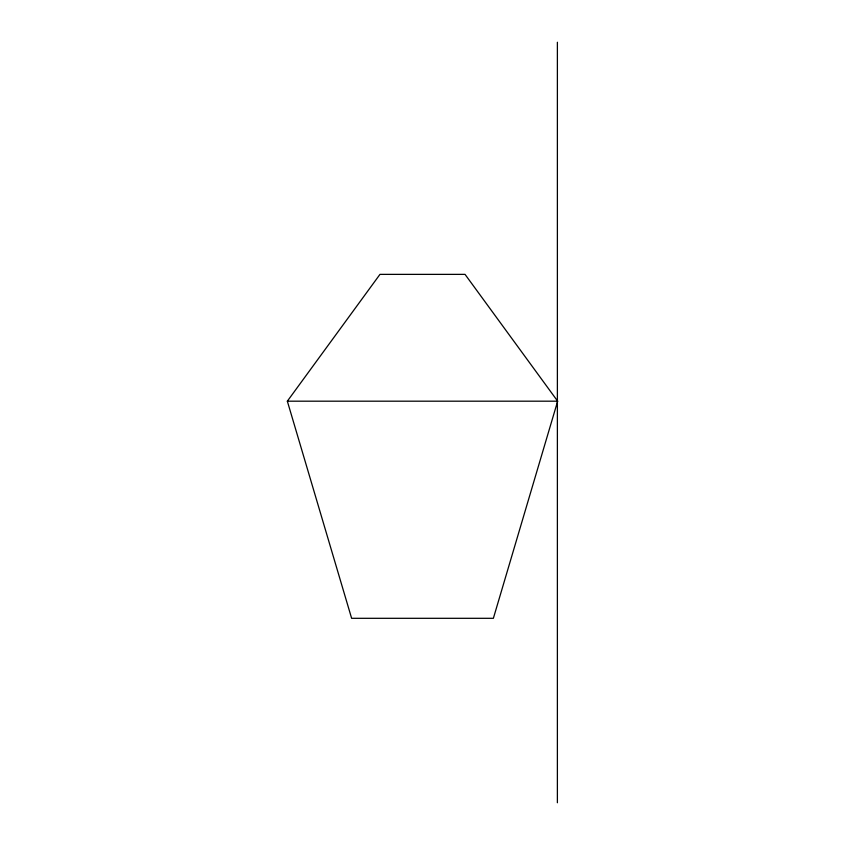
<?xml version="1.0" encoding="UTF-8"?>
<svg xmlns="http://www.w3.org/2000/svg" width="845" height="845" viewBox="0 0 845 845"><rect width="100%" height="100%" fill="white"/><g stroke="black" fill="none" stroke-linecap="round" stroke-linejoin="round"><path stroke-width="1.27" d="M557.658 401.185L493.374 618.308L351.626 618.308L287.342 401.185L379.965 274.371L465.035 274.371L557.658 401.185L287.342 401.185M557.383 42.25L557.383 802.75"/></g></svg>
